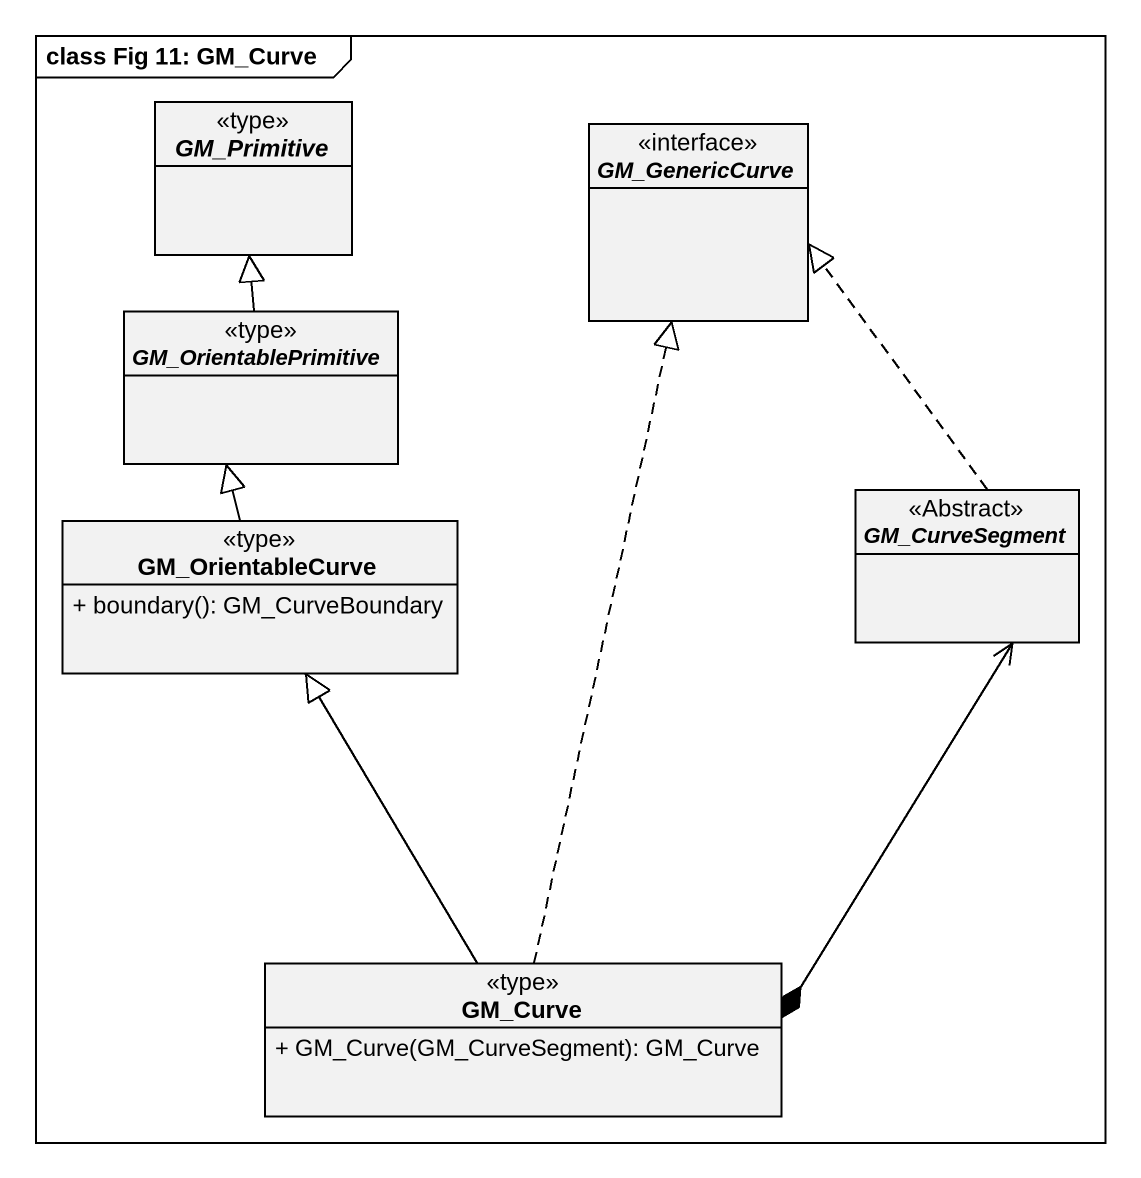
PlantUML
@startuml
mainframe class Fig 11: GM_Curve
hide circle
hide empty members
skinparam classAttributeIconSize 0
abstract class GM_Primitive <<type>>
interface GM_GenericCurve <<interface>>
abstract class GM_OrientablePrimitive <<type>>
abstract class GM_CurveSegment <<Abstract>>
class GM_OrientableCurve <<type>> {
  + boundary(): GM_CurveBoundary
}
class GM_Curve <<type>> {
  + GM_Curve(GM_CurveSegment): GM_Curve
}
GM_OrientablePrimitive -up-|> GM_Primitive
GM_CurveSegment .up.|> GM_GenericCurve
GM_CurveSegment <--* GM_Curve
GM_OrientableCurve -up-|> GM_OrientablePrimitive
GM_Curve .up.|> GM_GenericCurve
GM_Curve -up-|> GM_OrientableCurve
@enduml
